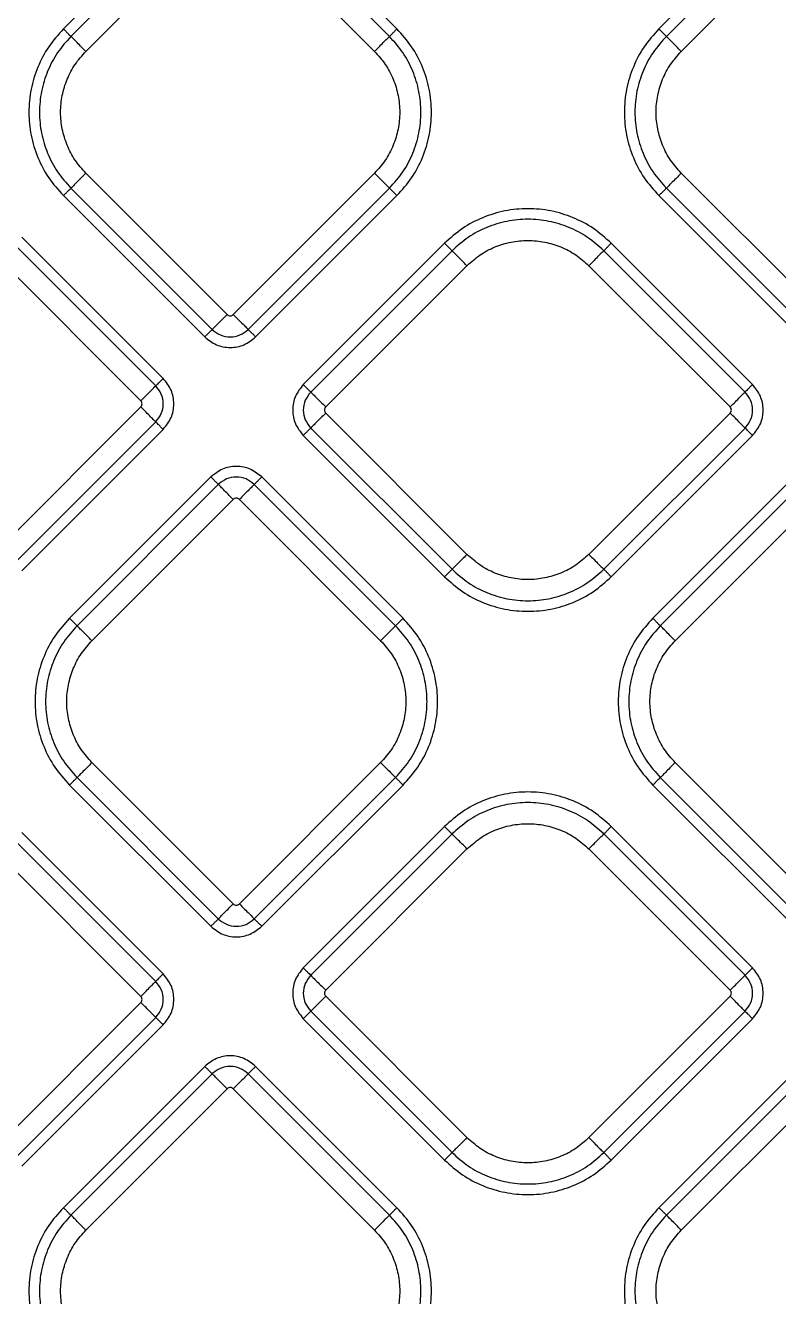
# Model space of a CAD drawing. Extents: x 943 to 1030, y 781 to 934.
# Drawn here: x 984.43 to 987.94, y 838.68 to 844.61 of the extents above; entities that cross this region are included whole.
import ezdxf

# ---------------------------------------------------------------- set-up
doc = ezdxf.new("R2010")
doc.units = 0
doc.header["$MEASUREMENT"] = 0
doc.layers.add('1', color=4, linetype='Continuous')

# ---------------------------------------------------------------- blocks, each defined once
blk = doc.blocks.new('AIRA')
at = {"layer": '1', "color": 3, "linetype": 'Continuous', "lineweight": 25}
for p, q in [((42.0889, 42.0878), (41.4301, 41.429)), ((42.9852, 41.429), (42.3264, 42.0878)), ((44.8654, 42.0878), (44.2066, 41.429)), ((42.1238, 42.053), (41.4649, 41.3941)), ((42.9503, 41.3941), (42.2915, 42.053)), ((44.9003, 42.053), (44.2415, 41.3942)), ((41.5347, 41.3244), (42.1935, 41.9832)), ((42.2218, 41.9832), (42.8806, 41.3244)), ((44.3112, 41.3244), (44.97, 41.9833)), ((42.1935, 40.0974), (41.5347, 40.7563)), ((42.8806, 40.7563), (42.2218, 40.0974)), ((44.97, 40.0975), (44.3112, 40.7563)), ((41.4649, 40.6865), (42.1238, 40.0277)), ((42.2915, 40.0277), (42.9503, 40.6865)), ((44.2415, 40.6866), (44.9003, 40.0277)), ((41.4301, 40.6517), (42.0889, 39.9928)), ((42.3264, 39.9928), (42.9852, 40.6517)), ((44.2066, 40.6517), (44.8654, 39.9929)), ((41.8605, 39.7645), (41.2017, 40.4233)), ((41.8954, 39.7993), (41.2366, 40.4582)), ((43.2072, 40.4297), (42.5484, 39.7708)), ((44.6434, 39.7708), (43.9845, 40.4297)), ((43.2421, 40.3948), (42.5833, 39.736)), ((44.6085, 39.736), (43.9497, 40.3948)), ((41.132, 40.3536), (41.7908, 39.6947)), ((42.653, 39.6662), (43.3118, 40.3251)), ((43.8799, 40.3251), (44.5388, 39.6662)), ((41.7908, 39.6665), (41.132, 39.0076)), ((41.2017, 38.9379), (41.8605, 39.5967)), ((43.3118, 38.9791), (42.653, 39.638)), ((44.5388, 39.638), (43.8799, 38.9791)), ((41.2366, 38.903), (41.8954, 39.5619)), ((42.5484, 39.5334), (43.2072, 38.8745)), ((42.5833, 39.5682), (43.2421, 38.9094)), ((43.9497, 38.9094), (44.6085, 39.5682)), ((43.9845, 38.8745), (44.6434, 39.5334)), ((42.1174, 39.3398), (41.4586, 38.681)), ((42.1523, 39.305), (41.4935, 38.6462)), ((42.9788, 38.6462), (42.32, 39.305)), ((43.0137, 38.681), (42.3549, 39.3398)), ((44.8369, 39.3398), (44.1781, 38.681)), ((44.8718, 39.305), (44.2129, 38.6461)), ((41.5632, 38.5764), (42.222, 39.2353)), ((42.2503, 39.2353), (42.9091, 38.5764)), ((44.2827, 38.5764), (44.9415, 39.2352)), ((42.222, 37.3495), (41.5632, 38.0083)), ((42.9091, 38.0083), (42.2503, 37.3495)), ((44.9415, 37.3494), (44.2827, 38.0083)), ((41.4935, 37.9386), (42.1523, 37.2797)), ((42.32, 37.2797), (42.9788, 37.9386)), ((44.2129, 37.9385), (44.8718, 37.2797)), ((41.4586, 37.9037), (42.1174, 37.2449)), ((42.3549, 37.2449), (43.0137, 37.9037)), ((44.1781, 37.9037), (44.8369, 37.2448)), ((43.2073, 37.7102), (42.5484, 37.0513)), ((44.6434, 37.0513), (43.9846, 37.7102)), ((41.8605, 36.988), (41.2017, 37.6468)), ((41.8954, 37.0228), (41.2365, 37.6817)), ((43.2421, 37.6753), (42.5833, 37.0165)), ((44.6085, 37.0165), (43.9497, 37.6753)), ((41.1319, 37.5771), (41.7908, 36.9182)), ((42.653, 36.9467), (43.3118, 37.6056)), ((43.88, 37.6056), (44.5388, 36.9467)), ((41.7908, 36.89), (41.1319, 36.2311)), ((43.3118, 36.2596), (42.653, 36.9185)), ((44.5388, 36.9185), (43.88, 36.2596)), ((41.2017, 36.1614), (41.8605, 36.8202)), ((42.5484, 36.8139), (43.2073, 36.155)), ((42.5833, 36.8487), (43.2421, 36.1899)), ((43.9497, 36.1899), (44.6085, 36.8487)), ((43.9846, 36.155), (44.6434, 36.8139)), ((41.2365, 36.1265), (41.8954, 36.7854)), ((42.0889, 36.5918), (41.4301, 35.933)), ((42.9852, 35.933), (42.3264, 36.5918)), ((44.8654, 36.5918), (44.2066, 35.933)), ((42.1238, 36.557), (41.4649, 35.8981)), ((42.9503, 35.8981), (42.2915, 36.557)), ((44.9003, 36.557), (44.2415, 35.8982)), ((41.5347, 35.8284), (42.1935, 36.4872)), ((42.2218, 36.4872), (42.8806, 35.8284)), ((44.3112, 35.8284), (44.97, 36.4873))]:
    blk.add_line(p, q, dxfattribs=at)
for points in [[(41.4301, 41.429), (41.4061, 41.4021), (41.3581, 41.3483), (41.3078, 41.2518), (41.2761, 41.1483), (41.2656, 41.0403), (41.2761, 40.9324), (41.3078, 40.8288), (41.3581, 40.7323), (41.4061, 40.6786), (41.4301, 40.6517)], [(41.4301, 41.429), (41.4342, 41.4248), (41.4425, 41.4166), (41.4533, 41.4057), (41.4616, 41.3974), (41.4638, 41.3952), (41.4649, 41.3941)], [(42.9852, 41.429), (42.9811, 41.4248), (42.9728, 41.4166), (42.962, 41.4057), (42.9537, 41.3974), (42.9514, 41.3952), (42.9503, 41.3941)], [(42.9852, 40.6517), (43.0092, 40.6786), (43.0572, 40.7323), (43.1074, 40.8288), (43.1391, 40.9324), (43.1497, 41.0403), (43.1391, 41.1483), (43.1074, 41.2518), (43.0572, 41.3483), (43.0092, 41.4021), (42.9852, 41.429)], [(44.2066, 41.429), (44.1826, 41.4021), (44.1346, 41.3484), (44.0844, 41.2519), (44.0526, 41.1483), (44.0421, 41.0404), (44.0526, 40.9324), (44.0844, 40.8289), (44.1346, 40.7324), (44.1826, 40.6786), (44.2066, 40.6517)], [(44.2066, 41.429), (44.2107, 41.4249), (44.219, 41.4166), (44.2298, 41.4058), (44.2381, 41.3975), (44.2403, 41.3953), (44.2415, 41.3942)], [(41.4649, 41.3941), (41.4431, 41.3696), (41.3994, 41.3207), (41.3537, 41.2329), (41.3248, 41.1386), (41.3152, 41.0403), (41.3248, 40.9421), (41.3537, 40.8478), (41.3994, 40.76), (41.4431, 40.711), (41.4649, 40.6865)], [(41.5347, 41.3244), (41.5264, 41.3327), (41.5098, 41.3492), (41.4882, 41.3709), (41.4716, 41.3875), (41.4672, 41.3919), (41.4649, 41.3941)], [(42.8806, 41.3244), (42.8889, 41.3327), (42.9054, 41.3492), (42.9271, 41.3709), (42.9437, 41.3875), (42.9481, 41.3919), (42.9503, 41.3941)], [(42.9503, 40.6865), (42.9722, 40.711), (43.0159, 40.76), (43.0616, 40.8478), (43.0905, 40.9421), (43.1001, 41.0403), (43.0905, 41.1386), (43.0616, 41.2329), (43.0159, 41.3207), (42.9722, 41.3696), (42.9503, 41.3941)], [(44.2415, 41.3942), (44.2196, 41.3697), (44.1759, 41.3207), (44.1302, 41.2329), (44.1013, 41.1386), (44.0917, 41.0404), (44.1013, 40.9421), (44.1302, 40.8478), (44.1759, 40.76), (44.2196, 40.711), (44.2415, 40.6866)], [(44.3112, 41.3244), (44.3029, 41.3327), (44.2863, 41.3493), (44.2647, 41.3709), (44.2481, 41.3875), (44.2437, 41.3919), (44.2415, 41.3942)], [(41.5347, 40.7563), (41.5171, 40.7759), (41.4821, 40.8152), (41.4453, 40.8857), (41.4221, 40.9614), (41.4144, 41.0403), (41.4221, 41.1192), (41.4453, 41.1949), (41.4821, 41.2655), (41.5171, 41.3047), (41.5347, 41.3244)], [(42.8806, 41.3244), (42.8981, 41.3047), (42.9332, 41.2655), (42.97, 41.1949), (42.9931, 41.1192), (43.0008, 41.0403), (42.9931, 40.9614), (42.97, 40.8857), (42.9332, 40.8152), (42.8981, 40.7759), (42.8806, 40.7563)], [(44.3112, 40.7563), (44.2936, 40.7759), (44.2586, 40.8152), (44.2218, 40.8858), (44.1987, 40.9615), (44.1909, 41.0404), (44.1987, 41.1193), (44.2218, 41.195), (44.2586, 41.2655), (44.2936, 41.3048), (44.3112, 41.3244)], [(41.5347, 40.7563), (41.5264, 40.748), (41.5098, 40.7314), (41.4882, 40.7098), (41.4716, 40.6932), (41.4672, 40.6888), (41.4649, 40.6865)], [(42.9503, 40.6865), (42.9481, 40.6888), (42.9437, 40.6932), (42.9271, 40.7098), (42.9054, 40.7314), (42.8889, 40.748), (42.8806, 40.7563)], [(44.3112, 40.7563), (44.3029, 40.748), (44.2863, 40.7315), (44.2647, 40.7098), (44.2481, 40.6932), (44.2437, 40.6888), (44.2415, 40.6866)], [(41.4301, 40.6517), (41.4342, 40.6558), (41.4425, 40.6641), (41.4533, 40.6749), (41.4616, 40.6832), (41.4638, 40.6854), (41.4649, 40.6865)], [(42.9503, 40.6865), (42.9514, 40.6854), (42.9537, 40.6832), (42.962, 40.6749), (42.9728, 40.6641), (42.9811, 40.6558), (42.9852, 40.6517)], [(44.2066, 40.6517), (44.2107, 40.6559), (44.219, 40.6641), (44.2298, 40.675), (44.2381, 40.6833), (44.2403, 40.6855), (44.2415, 40.6866)], [(43.9845, 40.4297), (43.9576, 40.4536), (43.9039, 40.5016), (43.8074, 40.5519), (43.7038, 40.5836), (43.5959, 40.5942), (43.4879, 40.5836), (43.3844, 40.5519), (43.2879, 40.5016), (43.2341, 40.4536), (43.2072, 40.4297)], [(43.9497, 40.3948), (43.9252, 40.4166), (43.8762, 40.4603), (43.7884, 40.5061), (43.6942, 40.5349), (43.5959, 40.5445), (43.4976, 40.5349), (43.4033, 40.5061), (43.3155, 40.4603), (43.2666, 40.4166), (43.2421, 40.3948)], [(43.2072, 40.4297), (43.2114, 40.4255), (43.2196, 40.4172), (43.2305, 40.4064), (43.2388, 40.3981), (43.241, 40.3959), (43.2421, 40.3948)], [(43.3118, 40.3251), (43.3315, 40.3426), (43.3708, 40.3777), (43.4413, 40.4144), (43.517, 40.4376), (43.5959, 40.4453), (43.6748, 40.4376), (43.7505, 40.4144), (43.821, 40.3777), (43.8603, 40.3426), (43.8799, 40.3251)], [(43.9497, 40.3948), (43.9508, 40.3959), (43.953, 40.3981), (43.9613, 40.4064), (43.9721, 40.4172), (43.9804, 40.4255), (43.9845, 40.4297)], [(43.3118, 40.3251), (43.3035, 40.3333), (43.287, 40.3499), (43.2653, 40.3716), (43.2487, 40.3882), (43.2443, 40.3926), (43.2421, 40.3948)], [(43.9497, 40.3948), (43.9475, 40.3926), (43.943, 40.3882), (43.9264, 40.3716), (43.9048, 40.3499), (43.8882, 40.3333), (43.8799, 40.3251)], [(42.1238, 40.0277), (42.126, 40.0299), (42.1304, 40.0343), (42.147, 40.0509), (42.1687, 40.0726), (42.1852, 40.0892), (42.1935, 40.0974)], [(42.2218, 40.0974), (42.2301, 40.0892), (42.2466, 40.0726), (42.2683, 40.0509), (42.2849, 40.0343), (42.2893, 40.0299), (42.2915, 40.0277)], [(42.0889, 39.9928), (42.0931, 39.997), (42.1013, 40.0053), (42.1122, 40.0161), (42.1205, 40.0244), (42.1227, 40.0266), (42.1238, 40.0277)], [(42.3264, 39.9928), (42.3222, 39.997), (42.3139, 40.0053), (42.3031, 40.0161), (42.2948, 40.0244), (42.2926, 40.0266), (42.2915, 40.0277)], [(41.8954, 39.7993), (41.8913, 39.7952), (41.883, 39.7869), (41.8721, 39.7761), (41.8639, 39.7678), (41.8616, 39.7656), (41.8605, 39.7645)], [(42.5484, 39.7708), (42.5525, 39.7667), (42.5608, 39.7584), (42.5716, 39.7476), (42.5799, 39.7393), (42.5821, 39.7371), (42.5833, 39.736)], [(44.6434, 39.7708), (44.6392, 39.7667), (44.6309, 39.7584), (44.6201, 39.7476), (44.6118, 39.7393), (44.6096, 39.7371), (44.6085, 39.736)], [(41.7908, 39.6947), (41.7991, 39.703), (41.8156, 39.7196), (41.8373, 39.7412), (41.8539, 39.7578), (41.8583, 39.7623), (41.8605, 39.7645)], [(42.5833, 39.736), (42.5855, 39.7337), (42.5899, 39.7293), (42.6065, 39.7127), (42.6281, 39.6911), (42.6447, 39.6745), (42.653, 39.6662)], [(44.5388, 39.6662), (44.5471, 39.6745), (44.5636, 39.6911), (44.5853, 39.7127), (44.6019, 39.7293), (44.6063, 39.7337), (44.6085, 39.736)], [(41.8605, 39.5967), (41.8583, 39.599), (41.8539, 39.6034), (41.8373, 39.62), (41.8156, 39.6416), (41.7991, 39.6582), (41.7908, 39.6665)], [(41.8954, 39.5619), (41.8913, 39.566), (41.883, 39.5743), (41.8721, 39.5851), (41.8639, 39.5934), (41.8616, 39.5956), (41.8605, 39.5967)], [(42.653, 39.638), (42.6447, 39.6297), (42.6281, 39.6131), (42.6065, 39.5915), (42.5899, 39.5749), (42.5855, 39.5704), (42.5833, 39.5682)], [(44.6085, 39.5682), (44.6063, 39.5704), (44.6019, 39.5749), (44.5853, 39.5915), (44.5636, 39.6131), (44.5471, 39.6297), (44.5388, 39.638)], [(42.5484, 39.5334), (42.5525, 39.5375), (42.5608, 39.5458), (42.5716, 39.5566), (42.5799, 39.5649), (42.5821, 39.5671), (42.5833, 39.5682)], [(44.6434, 39.5334), (44.6392, 39.5375), (44.6309, 39.5458), (44.6201, 39.5566), (44.6118, 39.5649), (44.6096, 39.5671), (44.6085, 39.5682)], [(42.1174, 39.3398), (42.1216, 39.3357), (42.1298, 39.3274), (42.1407, 39.3166), (42.149, 39.3083), (42.1512, 39.3061), (42.1523, 39.305)], [(42.222, 39.2353), (42.2137, 39.2435), (42.1972, 39.2601), (42.1755, 39.2818), (42.1589, 39.2983), (42.1545, 39.3028), (42.1523, 39.305)], [(42.32, 39.305), (42.3178, 39.3028), (42.3134, 39.2983), (42.2968, 39.2818), (42.2751, 39.2601), (42.2586, 39.2435), (42.2503, 39.2353)], [(42.3549, 39.3398), (42.3507, 39.3357), (42.3425, 39.3274), (42.3316, 39.3166), (42.3233, 39.3083), (42.3211, 39.3061), (42.32, 39.305)], [(43.3118, 38.9791), (43.3035, 38.9708), (43.287, 38.9543), (43.2653, 38.9326), (43.2487, 38.916), (43.2443, 38.9116), (43.2421, 38.9094)], [(43.8799, 38.9791), (43.8603, 38.9616), (43.821, 38.9265), (43.7505, 38.8898), (43.6748, 38.8666), (43.5959, 38.8589), (43.517, 38.8666), (43.4413, 38.8898), (43.3708, 38.9265), (43.3315, 38.9616), (43.3118, 38.9791)], [(43.8799, 38.9791), (43.8882, 38.9708), (43.9048, 38.9543), (43.9264, 38.9326), (43.943, 38.916), (43.9475, 38.9116), (43.9497, 38.9094)], [(43.2072, 38.8745), (43.2114, 38.8787), (43.2196, 38.887), (43.2305, 38.8978), (43.2388, 38.9061), (43.241, 38.9083), (43.2421, 38.9094)], [(43.2421, 38.9094), (43.2666, 38.8876), (43.3155, 38.8439), (43.4033, 38.7981), (43.4976, 38.7693), (43.5959, 38.7597), (43.6942, 38.7693), (43.7884, 38.7981), (43.8762, 38.8439), (43.9252, 38.8876), (43.9497, 38.9094)], [(43.9845, 38.8745), (43.9804, 38.8787), (43.9721, 38.887), (43.9613, 38.8978), (43.953, 38.9061), (43.9508, 38.9083), (43.9497, 38.9094)], [(43.2072, 38.8745), (43.2341, 38.8505), (43.2879, 38.8026), (43.3844, 38.7523), (43.4879, 38.7206), (43.5959, 38.71), (43.7038, 38.7206), (43.8074, 38.7523), (43.9039, 38.8026), (43.9576, 38.8505), (43.9845, 38.8745)], [(41.4586, 38.681), (41.4346, 38.6541), (41.3866, 38.6004), (41.3364, 38.5039), (41.3046, 38.4003), (41.2941, 38.2924), (41.3046, 38.1844), (41.3364, 38.0809), (41.3866, 37.9844), (41.4346, 37.9306), (41.4586, 37.9037)], [(41.4935, 38.6462), (41.4716, 38.6217), (41.4279, 38.5727), (41.3822, 38.4849), (41.3533, 38.3906), (41.3437, 38.2924), (41.3533, 38.1941), (41.3822, 38.0998), (41.4279, 38.012), (41.4716, 37.963), (41.4935, 37.9386)], [(41.4586, 38.681), (41.4627, 38.6769), (41.471, 38.6686), (41.4818, 38.6578), (41.4901, 38.6495), (41.4923, 38.6473), (41.4935, 38.6462)], [(41.5632, 38.5764), (41.5549, 38.5847), (41.5383, 38.6013), (41.5167, 38.6229), (41.5001, 38.6395), (41.4957, 38.6439), (41.4935, 38.6462)], [(42.9788, 38.6462), (42.9766, 38.6439), (42.9722, 38.6395), (42.9556, 38.6229), (42.934, 38.6013), (42.9174, 38.5847), (42.9091, 38.5764)], [(42.9788, 38.6462), (42.98, 38.6473), (42.9822, 38.6495), (42.9905, 38.6578), (43.0013, 38.6686), (43.0096, 38.6769), (43.0137, 38.681)], [(42.9788, 37.9386), (43.0007, 37.963), (43.0444, 38.012), (43.0901, 38.0998), (43.119, 38.1941), (43.1286, 38.2924), (43.119, 38.3906), (43.0901, 38.4849), (43.0444, 38.5727), (43.0007, 38.6217), (42.9788, 38.6462)], [(43.0137, 37.9037), (43.0377, 37.9306), (43.0857, 37.9844), (43.1359, 38.0809), (43.1677, 38.1844), (43.1782, 38.2924), (43.1677, 38.4003), (43.1359, 38.5039), (43.0857, 38.6004), (43.0377, 38.6541), (43.0137, 38.681)], [(44.1781, 38.681), (44.1541, 38.6541), (44.1061, 38.6003), (44.0558, 38.5038), (44.0241, 38.4003), (44.0136, 38.2923), (44.0241, 38.1844), (44.0558, 38.0808), (44.1061, 37.9843), (44.1541, 37.9306), (44.1781, 37.9037)], [(44.2129, 38.6461), (44.1911, 38.6216), (44.1474, 38.5727), (44.1017, 38.4849), (44.0728, 38.3906), (44.0632, 38.2923), (44.0728, 38.1941), (44.1017, 38.0998), (44.1474, 38.012), (44.1911, 37.963), (44.2129, 37.9385)], [(44.1781, 38.681), (44.1822, 38.6768), (44.1905, 38.6686), (44.2013, 38.6577), (44.2096, 38.6494), (44.2118, 38.6472), (44.2129, 38.6461)], [(44.2827, 38.5764), (44.2744, 38.5847), (44.2578, 38.6012), (44.2362, 38.6229), (44.2196, 38.6395), (44.2152, 38.6439), (44.2129, 38.6461)], [(41.5632, 38.0083), (41.5456, 38.0279), (41.5106, 38.0672), (41.4738, 38.1378), (41.4507, 38.2135), (41.4429, 38.2924), (41.4507, 38.3713), (41.4738, 38.447), (41.5106, 38.5175), (41.5456, 38.5568), (41.5632, 38.5764)], [(42.9091, 38.5764), (42.9267, 38.5568), (42.9617, 38.5175), (42.9985, 38.447), (43.0216, 38.3713), (43.0294, 38.2924), (43.0216, 38.2135), (42.9985, 38.1378), (42.9617, 38.0672), (42.9267, 38.0279), (42.9091, 38.0083)], [(44.2827, 38.0083), (44.2651, 38.0279), (44.2301, 38.0672), (44.1933, 38.1377), (44.1701, 38.2134), (44.1624, 38.2923), (44.1701, 38.3712), (44.1933, 38.4469), (44.2301, 38.5175), (44.2651, 38.5567), (44.2827, 38.5764)], [(41.5632, 38.0083), (41.5549, 38), (41.5383, 37.9835), (41.5167, 37.9618), (41.5001, 37.9452), (41.4957, 37.9408), (41.4935, 37.9386)], [(42.9091, 38.0083), (42.9174, 38), (42.934, 37.9835), (42.9556, 37.9618), (42.9722, 37.9452), (42.9766, 37.9408), (42.9788, 37.9386)], [(44.2827, 38.0083), (44.2744, 38), (44.2578, 37.9834), (44.2362, 37.9618), (44.2196, 37.9452), (44.2152, 37.9408), (44.2129, 37.9385)], [(41.4586, 37.9037), (41.4627, 37.9079), (41.471, 37.9161), (41.4818, 37.927), (41.4901, 37.9353), (41.4923, 37.9375), (41.4935, 37.9386)], [(43.0137, 37.9037), (43.0096, 37.9079), (43.0013, 37.9161), (42.9905, 37.927), (42.9822, 37.9353), (42.98, 37.9375), (42.9788, 37.9386)], [(44.1781, 37.9037), (44.1822, 37.9078), (44.1905, 37.9161), (44.2013, 37.9269), (44.2096, 37.9352), (44.2118, 37.9374), (44.2129, 37.9385)], [(43.9846, 37.7102), (43.9577, 37.7342), (43.9039, 37.7821), (43.8074, 37.8324), (43.7039, 37.8641), (43.5959, 37.8747), (43.4879, 37.8641), (43.3844, 37.8324), (43.2879, 37.7821), (43.2341, 37.7342), (43.2073, 37.7102)], [(43.9497, 37.6753), (43.9252, 37.6971), (43.8763, 37.7408), (43.7884, 37.7866), (43.6942, 37.8154), (43.5959, 37.825), (43.4976, 37.8154), (43.4034, 37.7866), (43.3155, 37.7408), (43.2666, 37.6971), (43.2421, 37.6753)], [(43.2073, 37.7102), (43.2114, 37.706), (43.2197, 37.6977), (43.2305, 37.6869), (43.2388, 37.6786), (43.241, 37.6764), (43.2421, 37.6753)], [(43.3118, 37.6056), (43.3315, 37.6231), (43.3708, 37.6582), (43.4413, 37.6949), (43.517, 37.7181), (43.5959, 37.7258), (43.6748, 37.7181), (43.7505, 37.6949), (43.821, 37.6582), (43.8603, 37.6231), (43.88, 37.6056)], [(43.9846, 37.7102), (43.9804, 37.706), (43.9721, 37.6977), (43.9613, 37.6869), (43.953, 37.6786), (43.9508, 37.6764), (43.9497, 37.6753)], [(43.3118, 37.6056), (43.3036, 37.6139), (43.287, 37.6304), (43.2654, 37.6521), (43.2488, 37.6687), (43.2443, 37.6731), (43.2421, 37.6753)], [(43.88, 37.6056), (43.8883, 37.6139), (43.9048, 37.6304), (43.9265, 37.6521), (43.9431, 37.6687), (43.9475, 37.6731), (43.9497, 37.6753)], [(42.1523, 37.2797), (42.1545, 37.282), (42.1589, 37.2864), (42.1755, 37.303), (42.1972, 37.3246), (42.2137, 37.3412), (42.222, 37.3495)], [(42.2503, 37.3495), (42.2586, 37.3412), (42.2751, 37.3246), (42.2968, 37.303), (42.3134, 37.2864), (42.3178, 37.282), (42.32, 37.2797)], [(42.1174, 37.2449), (42.1216, 37.249), (42.1298, 37.2573), (42.1407, 37.2681), (42.149, 37.2764), (42.1512, 37.2786), (42.1523, 37.2797)], [(42.3549, 37.2449), (42.3507, 37.249), (42.3425, 37.2573), (42.3316, 37.2681), (42.3233, 37.2764), (42.3211, 37.2786), (42.32, 37.2797)], [(42.5484, 37.0513), (42.5526, 37.0472), (42.5608, 37.0389), (42.5717, 37.0281), (42.58, 37.0198), (42.5822, 37.0176), (42.5833, 37.0165)], [(44.6434, 37.0513), (44.6393, 37.0472), (44.631, 37.0389), (44.6201, 37.0281), (44.6119, 37.0198), (44.6096, 37.0176), (44.6085, 37.0165)], [(41.7908, 36.9182), (41.7991, 36.9265), (41.8156, 36.9431), (41.8373, 36.9647), (41.8539, 36.9813), (41.8583, 36.9857), (41.8605, 36.988)], [(41.8954, 37.0228), (41.8912, 37.0187), (41.8829, 37.0104), (41.8721, 36.9996), (41.8638, 36.9913), (41.8616, 36.9891), (41.8605, 36.988)], [(42.5833, 37.0165), (42.5855, 37.0143), (42.5899, 37.0098), (42.6065, 36.9932), (42.6282, 36.9716), (42.6447, 36.955), (42.653, 36.9467)], [(44.5388, 36.9467), (44.5471, 36.955), (44.5636, 36.9716), (44.5853, 36.9932), (44.6019, 37.0098), (44.6063, 37.0143), (44.6085, 37.0165)], [(41.8605, 36.8202), (41.8583, 36.8224), (41.8539, 36.8269), (41.8373, 36.8435), (41.8156, 36.8651), (41.7991, 36.8817), (41.7908, 36.89)], [(42.653, 36.9185), (42.6447, 36.9102), (42.6282, 36.8936), (42.6065, 36.872), (42.5899, 36.8554), (42.5855, 36.851), (42.5833, 36.8487)], [(44.6085, 36.8487), (44.6063, 36.851), (44.6019, 36.8554), (44.5853, 36.872), (44.5636, 36.8936), (44.5471, 36.9102), (44.5388, 36.9185)], [(41.8954, 36.7854), (41.8912, 36.7895), (41.8829, 36.7978), (41.8721, 36.8086), (41.8638, 36.8169), (41.8616, 36.8191), (41.8605, 36.8202)], [(42.5484, 36.8139), (42.5526, 36.818), (42.5608, 36.8263), (42.5717, 36.8371), (42.58, 36.8454), (42.5822, 36.8476), (42.5833, 36.8487)], [(44.6085, 36.8487), (44.6096, 36.8476), (44.6119, 36.8454), (44.6201, 36.8371), (44.631, 36.8263), (44.6393, 36.818), (44.6434, 36.8139)], [(42.0889, 36.5918), (42.0931, 36.5877), (42.1013, 36.5794), (42.1122, 36.5686), (42.1205, 36.5603), (42.1227, 36.5581), (42.1238, 36.557)], [(42.3264, 36.5918), (42.3222, 36.5877), (42.3139, 36.5794), (42.3031, 36.5686), (42.2948, 36.5603), (42.2926, 36.5581), (42.2915, 36.557)], [(42.1935, 36.4872), (42.1852, 36.4955), (42.1687, 36.5121), (42.147, 36.5337), (42.1304, 36.5503), (42.126, 36.5547), (42.1238, 36.557)], [(42.2915, 36.557), (42.2893, 36.5547), (42.2849, 36.5503), (42.2683, 36.5337), (42.2466, 36.5121), (42.2301, 36.4955), (42.2218, 36.4872)], [(43.3118, 36.2596), (43.3036, 36.2514), (43.287, 36.2348), (43.2654, 36.2131), (43.2488, 36.1965), (43.2443, 36.1921), (43.2421, 36.1899)], [(43.88, 36.2596), (43.8603, 36.2421), (43.821, 36.207), (43.7505, 36.1703), (43.6748, 36.1471), (43.5959, 36.1394), (43.517, 36.1471), (43.4413, 36.1703), (43.3708, 36.207), (43.3315, 36.2421), (43.3118, 36.2596)], [(43.88, 36.2596), (43.8883, 36.2514), (43.9048, 36.2348), (43.9265, 36.2131), (43.9431, 36.1965), (43.9475, 36.1921), (43.9497, 36.1899)], [(43.2073, 36.155), (43.2114, 36.1592), (43.2197, 36.1675), (43.2305, 36.1783), (43.2388, 36.1866), (43.241, 36.1888), (43.2421, 36.1899)], [(43.2073, 36.155), (43.2341, 36.1311), (43.2879, 36.0831), (43.3844, 36.0328), (43.4879, 36.0011), (43.5959, 35.9905), (43.7039, 36.0011), (43.8074, 36.0328), (43.9039, 36.0831), (43.9577, 36.1311), (43.9846, 36.155)], [(43.2421, 36.1899), (43.2666, 36.1681), (43.3155, 36.1244), (43.4034, 36.0786), (43.4976, 36.0498), (43.5959, 36.0402), (43.6942, 36.0498), (43.7884, 36.0786), (43.8763, 36.1244), (43.9252, 36.1681), (43.9497, 36.1899)], [(43.9846, 36.155), (43.9804, 36.1592), (43.9721, 36.1675), (43.9613, 36.1783), (43.953, 36.1866), (43.9508, 36.1888), (43.9497, 36.1899)], [(41.4301, 35.933), (41.4061, 35.9061), (41.3581, 35.8523), (41.3078, 35.7558), (41.2761, 35.6523), (41.2656, 35.5443), (41.2761, 35.4364), (41.3078, 35.3328), (41.3581, 35.2363), (41.4061, 35.1826), (41.4301, 35.1557)], [(41.4301, 35.933), (41.4342, 35.9288), (41.4425, 35.9206), (41.4533, 35.9097), (41.4616, 35.9014), (41.4638, 35.8992), (41.4649, 35.8981)], [(42.9503, 35.8981), (42.9514, 35.8992), (42.9537, 35.9014), (42.962, 35.9097), (42.9728, 35.9206), (42.9811, 35.9288), (42.9852, 35.933)], [(42.9852, 35.1557), (43.0092, 35.1826), (43.0572, 35.2363), (43.1074, 35.3328), (43.1391, 35.4364), (43.1497, 35.5443), (43.1391, 35.6523), (43.1074, 35.7558), (43.0572, 35.8523), (43.0092, 35.9061), (42.9852, 35.933)], [(44.2066, 35.933), (44.1826, 35.9061), (44.1346, 35.8524), (44.0844, 35.7559), (44.0526, 35.6523), (44.0421, 35.5444), (44.0526, 35.4364), (44.0844, 35.3329), (44.1346, 35.2364), (44.1826, 35.1826), (44.2066, 35.1557)], [(44.2066, 35.933), (44.2107, 35.9289), (44.219, 35.9206), (44.2298, 35.9098), (44.2381, 35.9015), (44.2403, 35.8993), (44.2415, 35.8982)], [(41.4649, 35.8981), (41.4431, 35.8736), (41.3994, 35.8247), (41.3537, 35.7369), (41.3248, 35.6426), (41.3152, 35.5443), (41.3248, 35.4461), (41.3537, 35.3518), (41.3994, 35.264), (41.4431, 35.215), (41.4649, 35.1905)], [(41.5347, 35.8284), (41.5264, 35.8367), (41.5098, 35.8532), (41.4882, 35.8749), (41.4716, 35.8915), (41.4672, 35.8959), (41.4649, 35.8981)], [(42.9503, 35.8981), (42.9481, 35.8959), (42.9437, 35.8915), (42.9271, 35.8749), (42.9054, 35.8532), (42.8889, 35.8367), (42.8806, 35.8284)], [(42.9503, 35.1905), (42.9722, 35.215), (43.0159, 35.264), (43.0616, 35.3518), (43.0905, 35.4461), (43.1001, 35.5443), (43.0905, 35.6426), (43.0616, 35.7369), (43.0159, 35.8247), (42.9722, 35.8736), (42.9503, 35.8981)], [(44.2415, 35.8982), (44.2196, 35.8737), (44.1759, 35.8247), (44.1302, 35.7369), (44.1013, 35.6426), (44.0917, 35.5444), (44.1013, 35.4461), (44.1302, 35.3518), (44.1759, 35.264), (44.2196, 35.215), (44.2415, 35.1906)], [(44.3112, 35.8284), (44.3029, 35.8367), (44.2863, 35.8533), (44.2647, 35.8749), (44.2481, 35.8915), (44.2437, 35.8959), (44.2415, 35.8982)], [(41.5347, 35.2603), (41.5171, 35.2799), (41.4821, 35.3192), (41.4453, 35.3897), (41.4221, 35.4654), (41.4144, 35.5443), (41.4221, 35.6232), (41.4453, 35.6989), (41.4821, 35.7695), (41.5171, 35.8087), (41.5347, 35.8284)], [(42.8806, 35.8284), (42.8981, 35.8087), (42.9332, 35.7695), (42.97, 35.6989), (42.9931, 35.6232), (43.0008, 35.5443), (42.9931, 35.4654), (42.97, 35.3897), (42.9332, 35.3192), (42.8981, 35.2799), (42.8806, 35.2603)], [(44.3112, 35.2603), (44.2936, 35.2799), (44.2586, 35.3192), (44.2218, 35.3898), (44.1987, 35.4655), (44.1909, 35.5444), (44.1987, 35.6233), (44.2218, 35.699), (44.2586, 35.7695), (44.2936, 35.8088), (44.3112, 35.8284)]]:
    blk.add_open_spline(points, degree=3, dxfattribs=at)
for points, knots in [([(42.1935, 40.0974), (42.1956, 40.0958), (42.1997, 40.0925), (42.2076, 40.0911), (42.2156, 40.0925), (42.2197, 40.0958), (42.2218, 40.0974)], [0, 0, 0, 0, 0.25001, 0.5, 0.74999, 1, 1, 1, 1]), ([(42.1238, 40.0277), (42.136, 40.018), (42.1606, 39.9986), (42.2076, 39.9901), (42.2548, 39.9986), (42.2792, 40.018), (42.2915, 40.0277)], [0, 0, 0, 0, 0.249635, 0.500178, 0.750078, 1, 1, 1, 1]), ([(42.0889, 39.9928), (42.1063, 39.9791), (42.141, 39.9516), (42.2077, 39.9397), (42.2744, 39.9517), (42.309, 39.9791), (42.3264, 39.9928)], [0, 0, 0, 0, 0.2502254, 0.5004363, 0.7502109, 1, 1, 1, 1]), ([(41.8954, 39.5619), (41.9091, 39.5793), (41.9366, 39.614), (41.9486, 39.6807), (41.9366, 39.7473), (41.9091, 39.782), (41.8954, 39.7993)], [0, 0, 0, 0, 0.2502254, 0.5004363, 0.7502109, 1, 1, 1, 1]), ([(42.5484, 39.7708), (42.5347, 39.7534), (42.5072, 39.7187), (42.4952, 39.652), (42.5072, 39.5854), (42.5347, 39.5507), (42.5484, 39.5334)], [0, 0, 0, 0, 0.250225, 0.500436, 0.750211, 1, 1, 1, 1]), ([(44.6434, 39.5334), (44.6571, 39.5507), (44.6846, 39.5855), (44.6965, 39.6522), (44.6845, 39.7188), (44.6571, 39.7535), (44.6434, 39.7708)], [0, 0, 0, 0, 0.250225, 0.500436, 0.750211, 1, 1, 1, 1]), ([(41.8605, 39.5967), (41.8702, 39.609), (41.8896, 39.6335), (41.8981, 39.6806), (41.8896, 39.7277), (41.8702, 39.7522), (41.8605, 39.7645)], [0, 0, 0, 0, 0.249635, 0.500178, 0.750078, 1, 1, 1, 1]), ([(42.5833, 39.736), (42.5736, 39.7237), (42.5542, 39.6992), (42.5457, 39.6521), (42.5541, 39.605), (42.5735, 39.5805), (42.5833, 39.5682)], [0, 0, 0, 0, 0.249635, 0.500178, 0.750078, 1, 1, 1, 1]), ([(44.6085, 39.5682), (44.6182, 39.5805), (44.6376, 39.605), (44.6461, 39.6521), (44.6376, 39.6992), (44.6182, 39.7237), (44.6085, 39.736)], [0, 0, 0, 0, 0.249635, 0.500178, 0.750078, 1, 1, 1, 1]), ([(41.7908, 39.6665), (41.7925, 39.6685), (41.7957, 39.6727), (41.7971, 39.6806), (41.7957, 39.6885), (41.7925, 39.6927), (41.7908, 39.6947)], [0, 0, 0, 0, 0.25001, 0.5, 0.74999, 1, 1, 1, 1]), ([(42.653, 39.6662), (42.6513, 39.6642), (42.6481, 39.66), (42.6467, 39.6521), (42.6481, 39.6441), (42.6513, 39.64), (42.653, 39.638)], [0, 0, 0, 0, 0.25001, 0.5, 0.74999, 1, 1, 1, 1]), ([(44.5388, 39.638), (44.5404, 39.64), (44.5437, 39.6441), (44.5451, 39.6521), (44.5437, 39.66), (44.5404, 39.6642), (44.5388, 39.6662)], [0, 0, 0, 0, 0.25001, 0.5, 0.74999, 1, 1, 1, 1]), ([(42.3549, 39.3398), (42.3375, 39.3536), (42.3027, 39.3811), (42.2361, 39.393), (42.1694, 39.381), (42.1348, 39.3536), (42.1174, 39.3398)], [0, 0, 0, 0, 0.250225, 0.500436, 0.750211, 1, 1, 1, 1]), ([(42.32, 39.305), (42.3078, 39.3147), (42.2832, 39.3341), (42.2361, 39.3425), (42.189, 39.3341), (42.1645, 39.3147), (42.1523, 39.305)], [0, 0, 0, 0, 0.249635, 0.500178, 0.750078, 1, 1, 1, 1]), ([(42.2503, 39.2353), (42.2482, 39.2369), (42.2441, 39.2402), (42.2361, 39.2416), (42.2282, 39.2402), (42.2241, 39.2369), (42.222, 39.2353)], [0, 0, 0, 0, 0.25001, 0.5, 0.74999, 1, 1, 1, 1]), ([(42.222, 37.3495), (42.2241, 37.3478), (42.2282, 37.3445), (42.2361, 37.3431), (42.2441, 37.3445), (42.2482, 37.3478), (42.2503, 37.3495)], [0, 0, 0, 0, 0.25001, 0.5, 0.74999, 1, 1, 1, 1]), ([(42.1523, 37.2797), (42.1645, 37.2701), (42.1891, 37.2507), (42.2361, 37.2422), (42.2833, 37.2506), (42.3078, 37.27), (42.32, 37.2797)], [0, 0, 0, 0, 0.249635, 0.500178, 0.750078, 1, 1, 1, 1]), ([(42.1174, 37.2449), (42.1348, 37.2311), (42.1696, 37.2037), (42.2362, 37.1917), (42.3029, 37.2037), (42.3375, 37.2312), (42.3549, 37.2449)], [0, 0, 0, 0, 0.2502254, 0.5004363, 0.7502109, 1, 1, 1, 1]), ([(42.5484, 37.0513), (42.5347, 37.0339), (42.5072, 36.9992), (42.4953, 36.9325), (42.5072, 36.8659), (42.5347, 36.8312), (42.5484, 36.8139)], [0, 0, 0, 0, 0.250225, 0.500436, 0.750211, 1, 1, 1, 1]), ([(44.6434, 36.8139), (44.6571, 36.8313), (44.6846, 36.866), (44.6966, 36.9327), (44.6846, 36.9993), (44.6571, 37.034), (44.6434, 37.0513)], [0, 0, 0, 0, 0.250225, 0.500436, 0.750211, 1, 1, 1, 1]), ([(41.8605, 36.8202), (41.8702, 36.8325), (41.8896, 36.857), (41.8981, 36.9041), (41.8896, 36.9512), (41.8702, 36.9757), (41.8605, 36.988)], [0, 0, 0, 0, 0.249635, 0.500178, 0.750078, 1, 1, 1, 1]), ([(41.8954, 36.7854), (41.9091, 36.8027), (41.9366, 36.8375), (41.9485, 36.9042), (41.9365, 36.9708), (41.9091, 37.0055), (41.8954, 37.0228)], [0, 0, 0, 0, 0.250225, 0.500436, 0.750211, 1, 1, 1, 1]), ([(42.5833, 37.0165), (42.5736, 37.0042), (42.5542, 36.9797), (42.5457, 36.9326), (42.5542, 36.8855), (42.5736, 36.861), (42.5833, 36.8487)], [0, 0, 0, 0, 0.249635, 0.500178, 0.750078, 1, 1, 1, 1]), ([(44.6085, 36.8487), (44.6182, 36.861), (44.6376, 36.8855), (44.6461, 36.9326), (44.6376, 36.9797), (44.6182, 37.0042), (44.6085, 37.0165)], [0, 0, 0, 0, 0.2496354, 0.5001783, 0.7500779, 1, 1, 1, 1]), ([(42.653, 36.9467), (42.6514, 36.9447), (42.6481, 36.9405), (42.6467, 36.9326), (42.6481, 36.9247), (42.6514, 36.9205), (42.653, 36.9185)], [0, 0, 0, 0, 0.25001, 0.5, 0.74999, 1, 1, 1, 1]), ([(44.5388, 36.9185), (44.5405, 36.9205), (44.5437, 36.9247), (44.5451, 36.9326), (44.5437, 36.9405), (44.5405, 36.9447), (44.5388, 36.9467)], [0, 0, 0, 0, 0.25001, 0.5, 0.74999, 1, 1, 1, 1]), ([(41.7908, 36.89), (41.7924, 36.892), (41.7957, 36.8961), (41.7971, 36.9041), (41.7957, 36.912), (41.7924, 36.9162), (41.7908, 36.9182)], [0, 0, 0, 0, 0.25001, 0.5, 0.74999, 1, 1, 1, 1]), ([(42.3264, 36.5918), (42.309, 36.6056), (42.2742, 36.633), (42.2076, 36.645), (42.1409, 36.633), (42.1063, 36.6055), (42.0889, 36.5918)], [0, 0, 0, 0, 0.250225, 0.500436, 0.750211, 1, 1, 1, 1]), ([(42.2915, 36.557), (42.2793, 36.5666), (42.2547, 36.586), (42.2076, 36.5945), (42.1605, 36.5861), (42.136, 36.5667), (42.1238, 36.557)], [0, 0, 0, 0, 0.249635, 0.500178, 0.750078, 1, 1, 1, 1]), ([(42.2218, 36.4872), (42.2197, 36.4889), (42.2156, 36.4922), (42.2076, 36.4936), (42.1997, 36.4922), (42.1956, 36.4889), (42.1935, 36.4872)], [0, 0, 0, 0, 0.25001, 0.5, 0.74999, 1, 1, 1, 1])]:
    blk.add_open_spline(points, degree=3, knots=knots, dxfattribs=at)

msp = doc.modelspace()

# ---------------------------------------------------------------- block references
at = {"layer": '1'}
msp.add_blockref('AIRA', (943.1775, 803.1658), dxfattribs=at)

doc.saveas('drawing.dxf')
